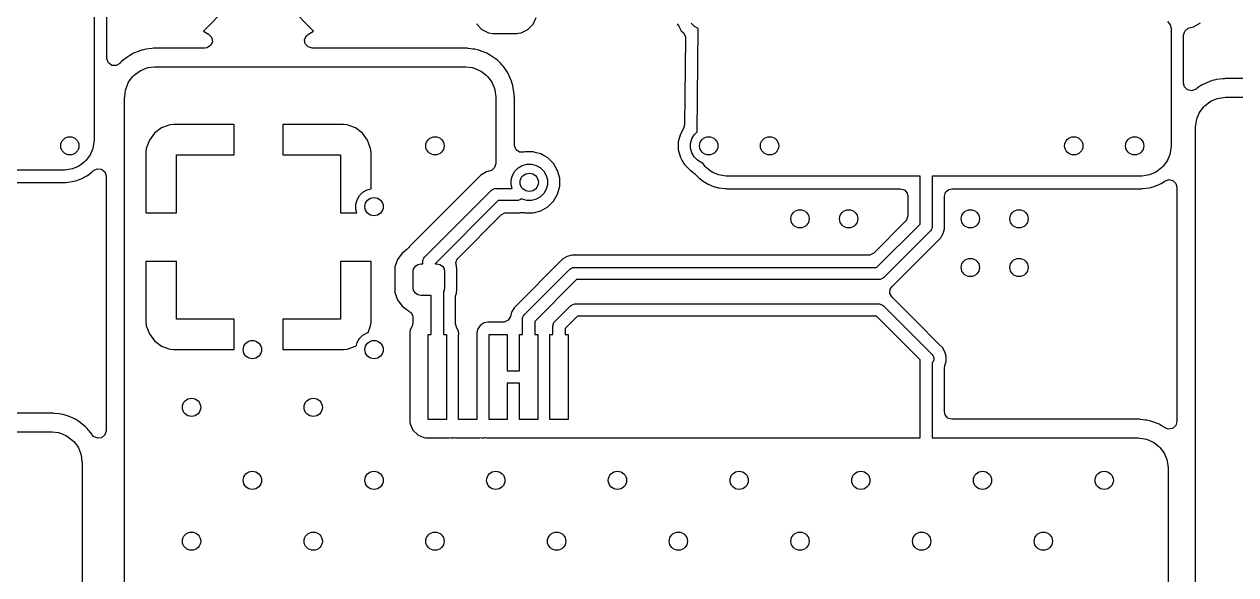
# Model space of a CAD drawing. Extents: x 2.65 to 6.49, y -4.64 to -1.62.
# Drawn here: x 4.242 to 5.026, y -3.388 to -3.032 of the extents above; entities that cross this region are included whole.
import ezdxf

# ---------------------------------------------------------------- set-up
doc = ezdxf.new("R2010")
doc.units = 0
doc.header["$MEASUREMENT"] = 0
doc.layers.add('BLACK', color=7, linetype='CONTINUOUS')

msp = doc.modelspace()

# ---------------------------------------------------------------- linework, layer by layer
at = {"layer": 'BLACK', "linetype": 'CONTINUOUS'}
for p, q in [((4.2874, -2.90583), (4.2874, -3.10598)), ((4.29549, -3.05351), (4.29549, -2.90583)), ((4.37275, -3.02123), (4.35803, -3.03595)), ((4.42937, -3.03595), (4.41465, -3.02123)), ((4.53473, -3.03107), (4.53496, -3.03155)), ((4.53496, -3.03155), (4.53833, -3.03492)), ((4.56797, -3.03492), (4.57134, -3.03155)), ((4.57134, -3.03155), (4.57343, -3.02726)), ((4.66471, -3.03123), (4.6656, -3.03277)), ((4.6656, -3.03277), (4.6673, -3.03572)), ((4.67588, -3.03299), (4.6737, -3.03081)), ((4.6782, -3.03433), (4.67588, -3.03299)), ((4.98181, -3.02986), (4.98371, -3.03185)), ((4.98371, -3.03185), (4.98425, -3.03408)), ((4.9952, -3.03415), (4.99596, -3.03387)), ((4.99596, -3.03387), (4.99875, -3.03313)), ((4.99875, -3.03313), (5.00324, -3.03053)), ((4.35803, -3.03595), (4.36144, -3.03792)), ((4.36144, -3.03792), (4.36334, -3.03991)), ((4.36334, -3.03991), (4.36386, -3.04261)), ((4.42357, -3.04145), (4.42471, -3.03895)), ((4.42396, -3.04417), (4.42357, -3.04145)), ((4.42471, -3.03895), (4.42596, -3.03792)), ((4.42596, -3.03792), (4.42937, -3.03595)), ((4.53833, -3.03492), (4.54262, -3.03702)), ((4.54262, -3.03702), (4.54262, -3.03702)), ((4.54262, -3.03702), (4.54262, -3.03702)), ((4.54262, -3.03702), (4.5454, -3.03742)), ((4.5454, -3.03742), (4.5609, -3.03742)), ((4.5609, -3.03742), (4.56201, -3.03726)), ((4.5609, -3.03742), (4.5609, -3.03742)), ((4.56201, -3.03726), (4.56368, -3.03702)), ((4.56368, -3.03702), (4.56797, -3.03492)), ((4.6673, -3.03572), (4.6673, -3.03572)), ((4.6673, -3.03572), (4.66862, -3.03703)), ((4.66862, -3.03703), (4.66993, -3.03945)), ((4.67005, -3.04054), (4.66944, -3.0966)), ((4.66993, -3.03945), (4.67005, -3.04054)), ((4.67748, -3.10124), (4.6782, -3.03433)), ((4.98425, -3.03408), (4.98425, -3.10992)), ((4.99234, -3.03859), (4.99312, -3.03595)), ((4.99234, -3.06975), (4.99234, -3.03859)), ((4.99312, -3.03595), (4.9952, -3.03415)), ((4.31648, -3.04886), (4.31292, -3.05033)), ((4.31797, -3.04835), (4.31648, -3.04886)), ((4.31648, -3.04886), (4.31648, -3.04886)), ((4.3192, -3.04802), (4.31797, -3.04835)), ((4.31797, -3.04835), (4.31797, -3.04835)), ((4.32074, -3.04772), (4.3192, -3.04802)), ((4.3192, -3.04802), (4.3192, -3.04802)), ((4.32488, -3.04717), (4.32074, -3.04772)), ((4.32567, -3.0471), (4.32488, -3.04717)), ((4.3263, -3.04705), (4.32567, -3.0471)), ((4.32641, -3.04705), (4.3263, -3.04705)), ((4.32709, -3.04703), (4.32641, -3.04705)), ((4.359, -3.04703), (4.32709, -3.04703)), ((4.3606, -3.04676), (4.359, -3.04703)), ((4.36284, -3.04516), (4.3606, -3.04676)), ((4.36386, -3.04261), (4.36284, -3.04516)), ((4.42576, -3.04625), (4.42396, -3.04417)), ((4.4284, -3.04703), (4.42576, -3.04625)), ((4.52724, -3.04703), (4.4284, -3.04703)), ((4.52788, -3.04705), (4.52724, -3.04703)), ((4.52803, -3.04705), (4.52788, -3.04705)), ((4.52866, -3.0471), (4.52803, -3.04705)), ((4.52945, -3.04717), (4.52866, -3.0471)), ((4.53236, -3.04756), (4.52945, -3.04717)), ((4.53359, -3.04772), (4.53236, -3.04756)), ((4.53513, -3.04802), (4.53359, -3.04772)), ((4.53359, -3.04772), (4.53359, -3.04772)), ((4.53636, -3.04835), (4.53513, -3.04802)), ((4.53513, -3.04802), (4.53513, -3.04802)), ((4.53513, -3.04802), (4.53513, -3.04802)), ((4.53785, -3.04886), (4.53636, -3.04835)), ((4.53636, -3.04835), (4.53636, -3.04835)), ((4.54141, -3.05033), (4.53785, -3.04886)), ((4.53785, -3.04886), (4.53785, -3.04886)), ((4.29552, -3.05402), (4.29549, -3.05351)), ((4.29656, -3.05656), (4.29552, -3.05402)), ((4.29882, -3.05814), (4.29656, -3.05656)), ((4.30389, -3.05687), (4.30157, -3.05824)), ((4.3039, -3.05688), (4.30389, -3.05687)), ((4.30393, -3.05685), (4.3039, -3.05688)), ((4.30394, -3.05685), (4.30393, -3.05685)), ((4.30396, -3.05683), (4.30394, -3.05685)), ((4.30486, -3.05593), (4.30396, -3.05683)), ((4.30604, -3.05489), (4.30486, -3.05593)), ((4.3091, -3.05254), (4.30604, -3.05489)), ((4.31041, -3.05167), (4.3091, -3.05254)), ((4.31151, -3.05103), (4.31041, -3.05167)), ((4.31292, -3.05033), (4.31151, -3.05103)), ((4.31151, -3.05103), (4.31151, -3.05103)), ((4.54282, -3.05103), (4.54141, -3.05033)), ((4.54141, -3.05033), (4.54141, -3.05033)), ((4.54392, -3.05167), (4.54282, -3.05103)), ((4.54393, -3.05167), (4.54392, -3.05167)), ((4.54523, -3.05254), (4.54393, -3.05167)), ((4.54393, -3.05167), (4.54393, -3.05167)), ((4.54393, -3.05167), (4.54393, -3.05167)), ((4.54829, -3.05489), (4.54523, -3.05254)), ((4.54523, -3.05254), (4.54523, -3.05254)), ((4.54947, -3.05592), (4.54829, -3.05489)), ((4.54829, -3.05489), (4.54829, -3.05489)), ((4.55037, -3.05683), (4.54947, -3.05592)), ((4.54947, -3.05592), (4.54947, -3.05592)), ((4.54947, -3.05592), (4.54947, -3.05592)), ((4.55141, -3.05801), (4.55037, -3.05683)), ((4.30157, -3.05824), (4.29882, -3.05814)), ((4.31246, -3.06533), (4.31336, -3.06443)), ((4.31336, -3.06443), (4.31642, -3.06208)), ((4.31642, -3.06208), (4.31752, -3.06145)), ((4.31752, -3.06145), (4.32108, -3.05997)), ((4.32108, -3.05997), (4.32231, -3.05964)), ((4.32231, -3.05964), (4.32645, -3.0591)), ((4.32645, -3.0591), (4.32709, -3.05906)), ((4.32709, -3.05906), (4.52724, -3.05906)), ((4.52724, -3.05906), (4.52788, -3.0591)), ((4.52788, -3.0591), (4.53202, -3.05964)), ((4.53202, -3.05964), (4.53325, -3.05997)), ((4.53325, -3.05997), (4.53681, -3.06145)), ((4.53681, -3.06145), (4.53791, -3.06208)), ((4.53791, -3.06208), (4.54097, -3.06443)), ((4.54097, -3.06443), (4.54187, -3.06533)), ((4.55216, -3.05898), (4.55141, -3.05801)), ((4.55376, -3.06107), (4.55216, -3.05898)), ((4.55463, -3.06237), (4.55376, -3.06107)), ((4.55376, -3.06107), (4.55376, -3.06107)), ((4.55527, -3.06348), (4.55463, -3.06237)), ((4.55589, -3.06475), (4.55527, -3.06348)), ((4.55527, -3.06348), (4.55527, -3.06348)), ((4.55527, -3.06348), (4.55527, -3.06348)), ((4.55596, -3.06489), (4.55589, -3.06475)), ((4.55744, -3.06845), (4.55596, -3.06489)), ((4.30767, -3.07428), (4.308, -3.07305)), ((4.308, -3.07305), (4.30948, -3.06949)), ((4.30948, -3.06949), (4.31012, -3.06839)), ((4.31012, -3.06839), (4.31246, -3.06533)), ((4.54187, -3.06533), (4.54422, -3.06839)), ((4.54422, -3.06839), (4.54485, -3.06949)), ((4.54485, -3.06949), (4.54633, -3.07305)), ((4.54633, -3.07305), (4.54666, -3.07428)), ((4.55795, -3.06994), (4.55744, -3.06845)), ((4.55827, -3.07117), (4.55795, -3.06994)), ((4.55858, -3.07271), (4.55827, -3.07117)), ((4.55913, -3.07685), (4.55858, -3.07271)), ((4.99297, -3.07214), (4.99234, -3.06975)), ((4.99494, -3.07406), (4.99297, -3.07214)), ((5.00101, -3.07299), (5.00037, -3.07349)), ((5.00201, -3.07223), (5.00101, -3.07299)), ((5.00332, -3.07135), (5.00201, -3.07223)), ((5.00442, -3.07072), (5.00332, -3.07135)), ((5.00583, -3.07002), (5.00442, -3.07072)), ((5.00442, -3.07072), (5.00442, -3.07072)), ((5.00939, -3.06854), (5.00583, -3.07002)), ((5.01088, -3.06804), (5.00939, -3.06854)), ((5.00939, -3.06854), (5.00939, -3.06854)), ((5.01211, -3.06771), (5.01088, -3.06804)), ((5.01088, -3.06804), (5.01088, -3.06804)), ((5.01212, -3.06771), (5.01211, -3.06771)), ((5.01366, -3.0674), (5.01212, -3.06771)), ((5.0178, -3.06686), (5.01366, -3.0674)), ((5.01858, -3.06678), (5.0178, -3.06686)), ((5.01922, -3.06674), (5.01858, -3.06678)), ((5.01932, -3.06673), (5.01922, -3.06674)), ((5.02, -3.06671), (5.01932, -3.06673)), ((5.22015, -3.06671), (5.02, -3.06671)), ((4.30709, -3.07906), (4.30713, -3.07842)), ((4.30709, -3.11426), (4.30709, -3.07906)), ((4.30713, -3.07842), (4.30767, -3.07428)), ((4.54666, -3.07428), (4.5472, -3.07842)), ((4.5472, -3.07842), (4.54724, -3.07906)), ((4.54724, -3.07906), (4.54724, -3.12166)), ((4.5592, -3.07764), (4.55913, -3.07685)), ((4.55925, -3.07827), (4.5592, -3.07764)), ((4.55927, -3.079), (4.55925, -3.07827)), ((4.55927, -3.07906), (4.55927, -3.079)), ((4.55927, -3.10968), (4.55927, -3.07906)), ((4.99763, -3.07461), (4.99494, -3.07406)), ((5.0002, -3.07362), (4.99763, -3.07461)), ((5.00037, -3.07349), (5.0002, -3.07362)), ((5.01044, -3.08113), (5.014, -3.07966)), ((5.014, -3.07966), (5.01523, -3.07933)), ((5.01523, -3.07933), (5.01937, -3.07878)), ((5.01937, -3.07878), (5.02, -3.07874)), ((5.02, -3.07874), (5.22015, -3.07874)), ((5.00239, -3.08918), (5.00303, -3.08807)), ((5.00303, -3.08807), (5.00537, -3.08502)), ((5.00537, -3.08502), (5.00628, -3.08411)), ((5.00628, -3.08411), (5.00933, -3.08177)), ((5.00933, -3.08177), (5.01044, -3.08113)), ((4.33867, -3.09646), (4.33632, -3.09671)), ((4.37795, -3.09646), (4.33867, -3.09646)), ((4.37795, -3.11614), (4.37795, -3.09646)), ((4.44873, -3.09646), (4.40945, -3.09646)), ((4.40945, -3.09646), (4.40945, -3.11614)), ((4.45108, -3.09671), (4.44873, -3.09646)), ((5.00023, -3.09671), (5.00059, -3.09397)), ((5.00059, -3.09397), (5.00092, -3.09274)), ((5.00092, -3.09274), (5.00239, -3.08918)), ((4.32649, -3.10208), (4.3231, -3.10661)), ((4.33102, -3.09869), (4.32649, -3.10208)), ((4.32649, -3.10208), (4.32649, -3.10208)), ((4.33632, -3.09671), (4.33102, -3.09869)), ((4.33102, -3.09869), (4.33102, -3.09869)), ((4.33632, -3.09671), (4.33632, -3.09671)), ((4.45638, -3.09869), (4.45108, -3.09671)), ((4.45108, -3.09671), (4.45108, -3.09671)), ((4.46091, -3.10208), (4.45638, -3.09869)), ((4.45638, -3.09869), (4.45638, -3.09869)), ((4.46431, -3.10661), (4.46091, -3.10208)), ((4.46091, -3.10208), (4.46091, -3.10208)), ((4.66668, -3.10263), (4.66533, -3.10764)), ((4.66878, -3.09898), (4.66668, -3.10263)), ((4.66668, -3.10263), (4.66668, -3.10263)), ((4.66668, -3.10263), (4.66668, -3.10263)), ((4.66668, -3.10263), (4.66668, -3.10263)), ((4.66944, -3.0966), (4.66878, -3.09898)), ((4.67413, -3.10572), (4.67567, -3.10305)), ((4.67567, -3.10305), (4.67748, -3.10124)), ((5, -3.09875), (5.00004, -3.09811)), ((5, -3.11426), (5, -3.09875)), ((5.00004, -3.09811), (5.00023, -3.09671)), ((4.28648, -3.11199), (4.28501, -3.11555)), ((4.28681, -3.11076), (4.28648, -3.11199)), ((4.28736, -3.10662), (4.28681, -3.11076)), ((4.2874, -3.10598), (4.28736, -3.10662)), ((4.28736, -3.10662), (4.28736, -3.10662)), ((4.32112, -3.11191), (4.32087, -3.11426)), ((4.3231, -3.10661), (4.32112, -3.11191)), ((4.32112, -3.11191), (4.32112, -3.11191)), ((4.3231, -3.10661), (4.3231, -3.10661)), ((4.46628, -3.11191), (4.46431, -3.10661)), ((4.46431, -3.10661), (4.46431, -3.10661)), ((4.46654, -3.11426), (4.46628, -3.11191)), ((4.46628, -3.11191), (4.46628, -3.11191)), ((4.55931, -3.11026), (4.55927, -3.10968)), ((4.56039, -3.11278), (4.55931, -3.11026)), ((4.66533, -3.10764), (4.66533, -3.11283)), ((4.67333, -3.10869), (4.67413, -3.10572)), ((4.67333, -3.11178), (4.67333, -3.10869)), ((4.67413, -3.11476), (4.67333, -3.11178)), ((4.98421, -3.11055), (4.98367, -3.11469)), ((4.98425, -3.10992), (4.98421, -3.11055)), ((4.28203, -3.11971), (4.28113, -3.12061)), ((4.28437, -3.11665), (4.28203, -3.11971)), ((4.28501, -3.11555), (4.28437, -3.11665)), ((4.30709, -3.44961), (4.30709, -3.11426)), ((4.32087, -3.11426), (4.32087, -3.15354)), ((4.34055, -3.15354), (4.34055, -3.11614)), ((4.34055, -3.11614), (4.37795, -3.11614)), ((4.40945, -3.11614), (4.44685, -3.11614)), ((4.44685, -3.11614), (4.44685, -3.15354)), ((4.46654, -3.13801), (4.46654, -3.11426)), ((4.46654, -3.11426), (4.46654, -3.11426)), ((4.56267, -3.11433), (4.56039, -3.11278)), ((4.56542, -3.11439), (4.56267, -3.11433)), ((4.5663, -3.11415), (4.56542, -3.11439)), ((4.57149, -3.11415), (4.5663, -3.11415)), ((4.5728, -3.1145), (4.57149, -3.11415)), ((4.5765, -3.1155), (4.5728, -3.1145)), ((4.57852, -3.11666), (4.5765, -3.1155)), ((4.581, -3.11809), (4.57852, -3.11666)), ((4.58467, -3.12176), (4.581, -3.11809)), ((4.66533, -3.11283), (4.66569, -3.11415)), ((4.66569, -3.11415), (4.66668, -3.11784)), ((4.66668, -3.11784), (4.66783, -3.11984)), ((4.66783, -3.11984), (4.66927, -3.12234)), ((4.67567, -3.11743), (4.67413, -3.11476)), ((4.67785, -3.11961), (4.67567, -3.11743)), ((4.68052, -3.12115), (4.67785, -3.11961)), ((4.98186, -3.11948), (4.98122, -3.12059)), ((4.98334, -3.11592), (4.98186, -3.11948)), ((4.98367, -3.11469), (4.98334, -3.11592)), ((5, -3.44859), (5, -3.11426)), ((4.2674, -3.12598), (4.11365, -3.12598)), ((4.26803, -3.12594), (4.2674, -3.12598)), ((4.26848, -3.12588), (4.26803, -3.12594)), ((4.27217, -3.1254), (4.26848, -3.12588)), ((4.27341, -3.12507), (4.27217, -3.1254)), ((4.27697, -3.12359), (4.27341, -3.12507)), ((4.27807, -3.12296), (4.27697, -3.12359)), ((4.28113, -3.12061), (4.27807, -3.12296)), ((4.28299, -3.12937), (4.28605, -3.12703)), ((4.28605, -3.12703), (4.28666, -3.12649)), ((4.28666, -3.12649), (4.28691, -3.12628)), ((4.28691, -3.12628), (4.28692, -3.1263)), ((4.28692, -3.1263), (4.2893, -3.1251)), ((4.2893, -3.1251), (4.29203, -3.12538)), ((4.29203, -3.12538), (4.29418, -3.1271)), ((4.29418, -3.1271), (4.29506, -3.12971)), ((4.54116, -3.12704), (4.53756, -3.12912)), ((4.54363, -3.12638), (4.54116, -3.12704)), ((4.54116, -3.12704), (4.54116, -3.12704)), ((4.54116, -3.12704), (4.54116, -3.12704)), ((4.54439, -3.1261), (4.54363, -3.12638)), ((4.54647, -3.1243), (4.54439, -3.1261)), ((4.54724, -3.12166), (4.54647, -3.1243)), ((4.55799, -3.12934), (4.55953, -3.12667)), ((4.55953, -3.12667), (4.56171, -3.12449)), ((4.56171, -3.12449), (4.56438, -3.12295)), ((4.56438, -3.12295), (4.56736, -3.12215)), ((4.56736, -3.12215), (4.57044, -3.12215)), ((4.57044, -3.12215), (4.57342, -3.12295)), ((4.57342, -3.12295), (4.57609, -3.12449)), ((4.57609, -3.12449), (4.57827, -3.12667)), ((4.57827, -3.12667), (4.57981, -3.12934)), ((4.58683, -3.1255), (4.58467, -3.12176)), ((4.5872, -3.12615), (4.58683, -3.1255)), ((4.58726, -3.12625), (4.5872, -3.12615)), ((4.5886, -3.13126), (4.58726, -3.12625)), ((4.66927, -3.12234), (4.67294, -3.126)), ((4.67294, -3.126), (4.67464, -3.12699)), ((4.67464, -3.12699), (4.67609, -3.12827)), ((4.68093, -3.12126), (4.68052, -3.12115)), ((4.68268, -3.12356), (4.68093, -3.12126)), ((4.68358, -3.12448), (4.68268, -3.12356)), ((4.68665, -3.12685), (4.68358, -3.12448)), ((4.68776, -3.1275), (4.68665, -3.12685)), ((4.69134, -3.12899), (4.68776, -3.1275)), ((4.97382, -3.12753), (4.97026, -3.129)), ((4.97492, -3.12689), (4.97382, -3.12753)), ((4.97798, -3.12455), (4.97492, -3.12689)), ((4.97888, -3.12365), (4.97798, -3.12455)), ((4.98122, -3.12059), (4.97888, -3.12365)), ((4.12642, -3.13407), (4.2674, -3.13407)), ((4.2674, -3.13407), (4.26793, -3.13406)), ((4.2674, -3.13407), (4.2674, -3.13407)), ((4.26793, -3.13406), (4.26856, -3.13402)), ((4.26856, -3.13402), (4.26909, -3.13396)), ((4.26909, -3.13396), (4.27323, -3.13342)), ((4.27323, -3.13342), (4.27427, -3.13321)), ((4.27427, -3.13321), (4.2755, -3.13288)), ((4.2755, -3.13288), (4.2765, -3.13254)), ((4.2765, -3.13254), (4.27887, -3.13156)), ((4.27887, -3.13156), (4.28006, -3.13107)), ((4.28006, -3.13107), (4.28023, -3.13098)), ((4.28006, -3.13107), (4.28006, -3.13107)), ((4.28023, -3.13098), (4.28028, -3.13096)), ((4.28028, -3.13096), (4.28101, -3.1306)), ((4.28101, -3.1306), (4.28211, -3.12996)), ((4.28101, -3.1306), (4.28101, -3.1306)), ((4.28101, -3.1306), (4.28101, -3.1306)), ((4.28211, -3.12996), (4.28299, -3.12937)), ((4.29506, -3.12971), (4.29506, -3.1299)), ((4.29506, -3.1299), (4.29506, -3.29469)), ((4.53756, -3.12912), (4.49132, -3.17536)), ((4.53756, -3.12912), (4.53756, -3.12912)), ((4.55719, -3.13232), (4.55799, -3.12934)), ((4.55719, -3.1354), (4.55719, -3.13232)), ((4.55783, -3.1378), (4.55719, -3.1354)), ((4.57981, -3.12934), (4.58061, -3.13232)), ((4.58061, -3.1354), (4.57981, -3.13838)), ((4.58061, -3.13232), (4.58061, -3.1354)), ((4.5886, -3.13645), (4.5886, -3.13126)), ((4.67609, -3.12827), (4.67623, -3.12845)), ((4.67623, -3.12845), (4.67634, -3.12857)), ((4.67634, -3.12857), (4.67693, -3.12925)), ((4.67693, -3.12925), (4.67693, -3.12925)), ((4.67693, -3.12925), (4.67783, -3.13017)), ((4.67783, -3.13017), (4.67863, -3.13087)), ((4.67863, -3.13087), (4.67919, -3.13131)), ((4.67919, -3.13131), (4.6817, -3.13325)), ((4.6817, -3.13325), (4.6817, -3.13325)), ((4.6817, -3.13325), (4.68258, -3.13384)), ((4.68258, -3.13384), (4.68258, -3.13384)), ((4.68258, -3.13384), (4.68369, -3.13449)), ((4.68369, -3.13449), (4.68464, -3.13496)), ((4.68464, -3.13496), (4.68822, -3.13646)), ((4.69258, -3.12933), (4.69134, -3.12899)), ((4.69634, -3.12982), (4.69258, -3.12933)), ((4.69675, -3.12988), (4.69634, -3.12982)), ((4.69739, -3.12992), (4.69675, -3.12988)), ((4.82178, -3.12992), (4.69739, -3.12992)), ((4.82178, -3.16084), (4.82178, -3.12992)), ((4.96425, -3.12992), (4.82966, -3.12992)), ((4.82966, -3.12992), (4.82966, -3.16247)), ((4.96488, -3.12988), (4.96425, -3.12992)), ((4.96533, -3.12982), (4.96488, -3.12988)), ((4.96902, -3.12933), (4.96533, -3.12982)), ((4.97026, -3.129), (4.96902, -3.12933)), ((4.97335, -3.13648), (4.97691, -3.135)), ((4.97691, -3.135), (4.97786, -3.13454)), ((4.97786, -3.13454), (4.97896, -3.1339)), ((4.97896, -3.1339), (4.97984, -3.13331)), ((4.97984, -3.13331), (4.97988, -3.13328)), ((4.97988, -3.13328), (4.98012, -3.1331)), ((4.98012, -3.1331), (4.98268, -3.13211)), ((4.98268, -3.13211), (4.98538, -3.13266)), ((4.98538, -3.13266), (4.98735, -3.13458)), ((4.98735, -3.13458), (4.98797, -3.13697)), ((4.45759, -3.14509), (4.45913, -3.14242)), ((4.45913, -3.14242), (4.46131, -3.14024)), ((4.46131, -3.14024), (4.46398, -3.13869)), ((4.46398, -3.13869), (4.46654, -3.13801)), ((4.50115, -3.18226), (4.54446, -3.13895)), ((4.54446, -3.13895), (4.54506, -3.13846)), ((4.54506, -3.13846), (4.54648, -3.13787)), ((4.54648, -3.13787), (4.54724, -3.1378)), ((4.54724, -3.1378), (4.55783, -3.1378)), ((4.57609, -3.14323), (4.57342, -3.14477)), ((4.57827, -3.14105), (4.57609, -3.14323)), ((4.57981, -3.13838), (4.57827, -3.14105)), ((4.58467, -3.14596), (4.58726, -3.14146)), ((4.58726, -3.14146), (4.5886, -3.13645)), ((4.68822, -3.13646), (4.68884, -3.13667)), ((4.68884, -3.13667), (4.68923, -3.1368)), ((4.68923, -3.1368), (4.68923, -3.1368)), ((4.68923, -3.1368), (4.68923, -3.1368)), ((4.68923, -3.1368), (4.69047, -3.13714)), ((4.69047, -3.13714), (4.69047, -3.13714)), ((4.69047, -3.13714), (4.69047, -3.13714)), ((4.69047, -3.13714), (4.69098, -3.13724)), ((4.69098, -3.13724), (4.69151, -3.13735)), ((4.69151, -3.13735), (4.69568, -3.1379)), ((4.69568, -3.1379), (4.69621, -3.13795)), ((4.69621, -3.13795), (4.69685, -3.13799)), ((4.69685, -3.13799), (4.69686, -3.13799)), ((4.69686, -3.13799), (4.69686, -3.13799)), ((4.69686, -3.13799), (4.69739, -3.13801)), ((4.69739, -3.13801), (4.69739, -3.13801)), ((4.69739, -3.13801), (4.80901, -3.13801)), ((4.80901, -3.13801), (4.81165, -3.13879)), ((4.81165, -3.13879), (4.81345, -3.14087)), ((4.81345, -3.14087), (4.81389, -3.14289)), ((4.81389, -3.14289), (4.81389, -3.15554)), ((4.83755, -3.14289), (4.83833, -3.14025)), ((4.83755, -3.16402), (4.83755, -3.14289)), ((4.83833, -3.14025), (4.84041, -3.13845)), ((4.84041, -3.13845), (4.84243, -3.13801)), ((4.84243, -3.13801), (4.96425, -3.13801)), ((4.96425, -3.13801), (4.96478, -3.13799)), ((4.96425, -3.13801), (4.96425, -3.13801)), ((4.96478, -3.13799), (4.96541, -3.13795)), ((4.96541, -3.13795), (4.96594, -3.1379)), ((4.96594, -3.1379), (4.97008, -3.13736)), ((4.97008, -3.13736), (4.97112, -3.13715)), ((4.97112, -3.13715), (4.97235, -3.13682)), ((4.97235, -3.13682), (4.97335, -3.13648)), ((4.98797, -3.13697), (4.98797, -3.28871)), ((4.45679, -3.14806), (4.45759, -3.14509)), ((4.45679, -3.15115), (4.45679, -3.14806)), ((4.45744, -3.15354), (4.45679, -3.15115)), ((4.54887, -3.14567), (4.50793, -3.18661)), ((4.56102, -3.14567), (4.54887, -3.14567)), ((4.56179, -3.14559), (4.56102, -3.14567)), ((4.56321, -3.14501), (4.56179, -3.14559)), ((4.56381, -3.14452), (4.56321, -3.14501)), ((4.56386, -3.14447), (4.56381, -3.14452)), ((4.56438, -3.14477), (4.56386, -3.14447)), ((4.56736, -3.14557), (4.56438, -3.14477)), ((4.57044, -3.14557), (4.56736, -3.14557)), ((4.57342, -3.14477), (4.57044, -3.14557)), ((4.5765, -3.15222), (4.581, -3.14963)), ((4.581, -3.14963), (4.58467, -3.14596)), ((4.32087, -3.15354), (4.34055, -3.15354)), ((4.44685, -3.15354), (4.45744, -3.15354)), ((4.52283, -3.18288), (4.55071, -3.15499)), ((4.55071, -3.15499), (4.55313, -3.15367)), ((4.55313, -3.15367), (4.55417, -3.15356)), ((4.55417, -3.15356), (4.56258, -3.15356)), ((4.56258, -3.15356), (4.56318, -3.1534)), ((4.56258, -3.15356), (4.56258, -3.15356)), ((4.56318, -3.1534), (4.56571, -3.1534)), ((4.56571, -3.1534), (4.5663, -3.15356)), ((4.5663, -3.15356), (4.5663, -3.15356)), ((4.5663, -3.15356), (4.57149, -3.15356)), ((4.57149, -3.15356), (4.5765, -3.15222)), ((4.57149, -3.15356), (4.57149, -3.15356)), ((4.81246, -3.159), (4.79181, -3.17965)), ((4.81312, -3.15818), (4.81246, -3.159)), ((4.81389, -3.15554), (4.81312, -3.15818)), ((4.79364, -3.18898), (4.82178, -3.16084)), ((4.82851, -3.16525), (4.79806, -3.1957)), ((4.829, -3.16465), (4.82851, -3.16525)), ((4.82958, -3.16324), (4.829, -3.16465)), ((4.82966, -3.16247), (4.82958, -3.16324)), ((4.83592, -3.16847), (4.83675, -3.16703)), ((4.83675, -3.16703), (4.83755, -3.16402)), ((4.80474, -3.20018), (4.83519, -3.16973)), ((4.83519, -3.16973), (4.83592, -3.16847)), ((4.4867, -3.17961), (4.48366, -3.18372)), ((4.48965, -3.17743), (4.4867, -3.17961)), ((4.4867, -3.17961), (4.4867, -3.17961)), ((4.49098, -3.17595), (4.48965, -3.17743)), ((4.49132, -3.17536), (4.49098, -3.17595)), ((4.50066, -3.18285), (4.50115, -3.18226)), ((4.59339, -3.18189), (4.59069, -3.18345)), ((4.5964, -3.18108), (4.59339, -3.18189)), ((4.78835, -3.18108), (4.5964, -3.18108)), ((4.78939, -3.18097), (4.78835, -3.18108)), ((4.79181, -3.17965), (4.78939, -3.18097)), ((4.32087, -3.18504), (4.32087, -3.22432)), ((4.34055, -3.18504), (4.32087, -3.18504)), ((4.34055, -3.22244), (4.34055, -3.18504)), ((4.46654, -3.18504), (4.44685, -3.18504)), ((4.44685, -3.18504), (4.44685, -3.22244)), ((4.46654, -3.22432), (4.46654, -3.18504)), ((4.48198, -3.18855), (4.48187, -3.18969)), ((4.48187, -3.18969), (4.48187, -3.20401)), ((4.48366, -3.18372), (4.48198, -3.18855)), ((4.48198, -3.18855), (4.48198, -3.18855)), ((4.4937, -3.19173), (4.49409, -3.18977)), ((4.49409, -3.18977), (4.4952, -3.18811)), ((4.4952, -3.18811), (4.49686, -3.187)), ((4.49686, -3.187), (4.49882, -3.18661)), ((4.49882, -3.18661), (4.5, -3.18661)), ((4.5, -3.18504), (4.50008, -3.18427)), ((4.5, -3.18661), (4.5, -3.18504)), ((4.50008, -3.18427), (4.50066, -3.18285)), ((4.50066, -3.18285), (4.50066, -3.18285)), ((4.50793, -3.18661), (4.50906, -3.18661)), ((4.50906, -3.18661), (4.51101, -3.187)), ((4.51101, -3.187), (4.51267, -3.18811)), ((4.51267, -3.18811), (4.51378, -3.18977)), ((4.51378, -3.18977), (4.51417, -3.19173)), ((4.52144, -3.18567), (4.52257, -3.18316)), ((4.52179, -3.18793), (4.52144, -3.18567)), ((4.52171, -3.18795), (4.52179, -3.18793)), ((4.52182, -3.18831), (4.52171, -3.18795)), ((4.52202, -3.18988), (4.52182, -3.18831)), ((4.52207, -3.19021), (4.52202, -3.18988)), ((4.52207, -3.20349), (4.52207, -3.19021)), ((4.52257, -3.18316), (4.52283, -3.18288)), ((4.59069, -3.18345), (4.55904, -3.2151)), ((4.56572, -3.21958), (4.59517, -3.19013)), ((4.59069, -3.18345), (4.59069, -3.18345)), ((4.59517, -3.19013), (4.59577, -3.18964)), ((4.59577, -3.18964), (4.59718, -3.18905)), ((4.59718, -3.18905), (4.59795, -3.18898)), ((4.59795, -3.18898), (4.64567, -3.18898)), ((4.64567, -3.18898), (4.66142, -3.18898)), ((4.66142, -3.18898), (4.79364, -3.18898)), ((4.4937, -3.20197), (4.4937, -3.19173)), ((4.51417, -3.19173), (4.51417, -3.20197)), ((4.59958, -3.19685), (4.57244, -3.22399)), ((4.64567, -3.19685), (4.59958, -3.19685)), ((4.66142, -3.19685), (4.64567, -3.19685)), ((4.79528, -3.19685), (4.66142, -3.19685)), ((4.79604, -3.19677), (4.79528, -3.19685)), ((4.79746, -3.19619), (4.79604, -3.19677)), ((4.79806, -3.1957), (4.79746, -3.19619)), ((4.48187, -3.20401), (4.48187, -3.20401)), ((4.48187, -3.20401), (4.48198, -3.20516)), ((4.48198, -3.20516), (4.48198, -3.20516)), ((4.48198, -3.20516), (4.48198, -3.20516)), ((4.48198, -3.20516), (4.48366, -3.20998)), ((4.49409, -3.20393), (4.4937, -3.20197)), ((4.4952, -3.20559), (4.49409, -3.20393)), ((4.49686, -3.2067), (4.4952, -3.20559)), ((4.51378, -3.20393), (4.51339, -3.20452)), ((4.51339, -3.20452), (4.51339, -3.23228)), ((4.51417, -3.20197), (4.51378, -3.20393)), ((4.52128, -3.20762), (4.52174, -3.20556)), ((4.52174, -3.20556), (4.52182, -3.20539)), ((4.52182, -3.20539), (4.52207, -3.20349)), ((4.80233, -3.20576), (4.80253, -3.20302)), ((4.80365, -3.20818), (4.80233, -3.20576)), ((4.80253, -3.20302), (4.80365, -3.20127)), ((4.80365, -3.20127), (4.80474, -3.20018)), ((4.48366, -3.20998), (4.48366, -3.20998)), ((4.48366, -3.20998), (4.4867, -3.21409)), ((4.4867, -3.21409), (4.49081, -3.21712)), ((4.49882, -3.20709), (4.49686, -3.2067)), ((4.50551, -3.20709), (4.49882, -3.20709)), ((4.50551, -3.23228), (4.50551, -3.20709)), ((4.52128, -3.22546), (4.52128, -3.20762)), ((4.58541, -3.22399), (4.59564, -3.21375)), ((4.59564, -3.21375), (4.59624, -3.21326)), ((4.59624, -3.21326), (4.59766, -3.21267)), ((4.59766, -3.21267), (4.59843, -3.2126)), ((4.59843, -3.2126), (4.64567, -3.2126)), ((4.64567, -3.2126), (4.66142, -3.2126)), ((4.66142, -3.2126), (4.79528, -3.2126)), ((4.79528, -3.2126), (4.79604, -3.21267)), ((4.79604, -3.21267), (4.79746, -3.21326)), ((4.79746, -3.21326), (4.79806, -3.21375)), ((4.79806, -3.21375), (4.82956, -3.24525)), ((4.81896, -3.22349), (4.80365, -3.20818)), ((4.49081, -3.21712), (4.49081, -3.21712)), ((4.49081, -3.21712), (4.49108, -3.21727)), ((4.49108, -3.21727), (4.49148, -3.21766)), ((4.49148, -3.21766), (4.492, -3.21789)), ((4.492, -3.21789), (4.49245, -3.2186)), ((4.49245, -3.2186), (4.49305, -3.21918)), ((4.49305, -3.21918), (4.49321, -3.21978)), ((4.49321, -3.21978), (4.49348, -3.22021)), ((4.49348, -3.22021), (4.49368, -3.22158)), ((4.49368, -3.22158), (4.49368, -3.2243)), ((4.55668, -3.22077), (4.55525, -3.22312)), ((4.5572, -3.21886), (4.55668, -3.22077)), ((4.55748, -3.2178), (4.5572, -3.21886)), ((4.55904, -3.2151), (4.55748, -3.2178)), ((4.55748, -3.2178), (4.55748, -3.2178)), ((4.55904, -3.2151), (4.55904, -3.2151)), ((4.56457, -3.22236), (4.56464, -3.22159)), ((4.56464, -3.22159), (4.56523, -3.22017)), ((4.56523, -3.22017), (4.56572, -3.21958)), ((4.60006, -3.22047), (4.59213, -3.2284)), ((4.64567, -3.22047), (4.60006, -3.22047)), ((4.66142, -3.22047), (4.64567, -3.22047)), ((4.79364, -3.22047), (4.66142, -3.22047)), ((4.82183, -3.24865), (4.79364, -3.22047)), ((4.32087, -3.22432), (4.32112, -3.22667)), ((4.32112, -3.22667), (4.32112, -3.22667)), ((4.32112, -3.22667), (4.3231, -3.23197)), ((4.37795, -3.22244), (4.34055, -3.22244)), ((4.37795, -3.24213), (4.37795, -3.22244)), ((4.44685, -3.22244), (4.40945, -3.22244)), ((4.40945, -3.22244), (4.40945, -3.24213)), ((4.46465, -3.23103), (4.46628, -3.22667)), ((4.46628, -3.22667), (4.46654, -3.22432)), ((4.46628, -3.22667), (4.46628, -3.22667)), ((4.46654, -3.22432), (4.46654, -3.22432)), ((4.49183, -3.22953), (4.49171, -3.23052)), ((4.49327, -3.22627), (4.49183, -3.22953)), ((4.49183, -3.22953), (4.49183, -3.22953)), ((4.49368, -3.2243), (4.49327, -3.22627)), ((4.52128, -3.22555), (4.52128, -3.22546)), ((4.5221, -3.22817), (4.52128, -3.22555)), ((4.52279, -3.2292), (4.5221, -3.22817)), ((4.52325, -3.23151), (4.52279, -3.2292)), ((4.52279, -3.2292), (4.52279, -3.2292)), ((4.52279, -3.2292), (4.52279, -3.2292)), ((4.53548, -3.2292), (4.53502, -3.23151)), ((4.53722, -3.22659), (4.53548, -3.2292)), ((4.53548, -3.2292), (4.53548, -3.2292)), ((4.53983, -3.22485), (4.53722, -3.22659)), ((4.54214, -3.22439), (4.53983, -3.22485)), ((4.53983, -3.22485), (4.53983, -3.22485)), ((4.55197, -3.22439), (4.54214, -3.22439)), ((4.55278, -3.22432), (4.55197, -3.22439)), ((4.55525, -3.22312), (4.55278, -3.22432)), ((4.56457, -3.23228), (4.56457, -3.22236)), ((4.57244, -3.22399), (4.57244, -3.23228)), ((4.58425, -3.22677), (4.58433, -3.226)), ((4.58425, -3.23228), (4.58425, -3.22677)), ((4.58433, -3.226), (4.58492, -3.22458)), ((4.58492, -3.22458), (4.58541, -3.22399)), ((4.59213, -3.2284), (4.59213, -3.23228)), ((4.83404, -3.23856), (4.81896, -3.22349)), ((4.3231, -3.23197), (4.3231, -3.23197)), ((4.3231, -3.23197), (4.32649, -3.2365)), ((4.32649, -3.2365), (4.32649, -3.2365)), ((4.32649, -3.2365), (4.33102, -3.2399)), ((4.45713, -3.23934), (4.45759, -3.23761)), ((4.45759, -3.23761), (4.45913, -3.23494)), ((4.45913, -3.23494), (4.46131, -3.23276)), ((4.46131, -3.23276), (4.46398, -3.23121)), ((4.46398, -3.23121), (4.46465, -3.23103)), ((4.49171, -3.23052), (4.49171, -3.28917)), ((4.50354, -3.2874), (4.50354, -3.23228)), ((4.50354, -3.23228), (4.50551, -3.23228)), ((4.51339, -3.23228), (4.51535, -3.23228)), ((4.51535, -3.23228), (4.51535, -3.2874)), ((4.52323, -3.2874), (4.52323, -3.23228)), ((4.52323, -3.23228), (4.52325, -3.23228)), ((4.52325, -3.23228), (4.52325, -3.23151)), ((4.52325, -3.23151), (4.52325, -3.23151)), ((4.53502, -3.23151), (4.53502, -3.23228)), ((4.53502, -3.23228), (4.53504, -3.23228)), ((4.53504, -3.23228), (4.53504, -3.2874)), ((4.54291, -3.2874), (4.54291, -3.23228)), ((4.54291, -3.23228), (4.55472, -3.23228)), ((4.55472, -3.23228), (4.55472, -3.25591)), ((4.5626, -3.25591), (4.5626, -3.23228)), ((4.5626, -3.23228), (4.56457, -3.23228)), ((4.57244, -3.23228), (4.57441, -3.23228)), ((4.57441, -3.23228), (4.57441, -3.2874)), ((4.58228, -3.2874), (4.58228, -3.23228)), ((4.58228, -3.23228), (4.58425, -3.23228)), ((4.59213, -3.23228), (4.59409, -3.23228)), ((4.59409, -3.23228), (4.59409, -3.2874)), ((4.33102, -3.2399), (4.33102, -3.2399)), ((4.33102, -3.2399), (4.33632, -3.24187)), ((4.33632, -3.24187), (4.33632, -3.24187)), ((4.33632, -3.24187), (4.33867, -3.24213)), ((4.33867, -3.24213), (4.33867, -3.24213)), ((4.33867, -3.24213), (4.37795, -3.24213)), ((4.40945, -3.24213), (4.44873, -3.24213)), ((4.44873, -3.24213), (4.45108, -3.24187)), ((4.44873, -3.24213), (4.44873, -3.24213)), ((4.45108, -3.24187), (4.45638, -3.2399)), ((4.45108, -3.24187), (4.45108, -3.24187)), ((4.45638, -3.2399), (4.45713, -3.23934)), ((4.45638, -3.2399), (4.45638, -3.2399)), ((4.82956, -3.24525), (4.83005, -3.24584)), ((4.83624, -3.24077), (4.83404, -3.23856)), ((4.8378, -3.24347), (4.83624, -3.24077)), ((4.8386, -3.24647), (4.8378, -3.24347)), ((4.82178, -3.24908), (4.82183, -3.24865)), ((4.82178, -3.29921), (4.82178, -3.24908)), ((4.83005, -3.25022), (4.82966, -3.25069)), ((4.82966, -3.25069), (4.82966, -3.29921)), ((4.83005, -3.24584), (4.83063, -3.24726)), ((4.83063, -3.2488), (4.83005, -3.25022)), ((4.83063, -3.24726), (4.83063, -3.2488)), ((4.83755, -3.25415), (4.83772, -3.25289)), ((4.83772, -3.25289), (4.8378, -3.2526)), ((4.8378, -3.2526), (4.8386, -3.24959)), ((4.8378, -3.2526), (4.8378, -3.2526)), ((4.8386, -3.24959), (4.8386, -3.24647)), ((4.55472, -3.25591), (4.5626, -3.25591)), ((4.83755, -3.2823), (4.83755, -3.25415)), ((4.5626, -3.26378), (4.55472, -3.26378)), ((4.55472, -3.26378), (4.55472, -3.2874)), ((4.5626, -3.2874), (4.5626, -3.26378)), ((4.25952, -3.28325), (4.12642, -3.28325)), ((4.26016, -3.28327), (4.25952, -3.28325)), ((4.25952, -3.28325), (4.25952, -3.28325)), ((4.26031, -3.28327), (4.26016, -3.28327)), ((4.26095, -3.28332), (4.26031, -3.28327)), ((4.26173, -3.28339), (4.26095, -3.28332)), ((4.26465, -3.28378), (4.26173, -3.28339)), ((4.26587, -3.28394), (4.26465, -3.28378)), ((4.26741, -3.28424), (4.26587, -3.28394)), ((4.26587, -3.28394), (4.26587, -3.28394)), ((4.26864, -3.28457), (4.26741, -3.28424)), ((4.27013, -3.28508), (4.26864, -3.28457)), ((4.83799, -3.28433), (4.83755, -3.2823)), ((4.8398, -3.28641), (4.83799, -3.28433)), ((4.27369, -3.28655), (4.27013, -3.28508)), ((4.27013, -3.28508), (4.27013, -3.28508)), ((4.27369, -3.28656), (4.27369, -3.28655)), ((4.2751, -3.28725), (4.27369, -3.28656)), ((4.27619, -3.28787), (4.2751, -3.28725)), ((4.27621, -3.28789), (4.27619, -3.28787)), ((4.27752, -3.28876), (4.27621, -3.28789)), ((4.27621, -3.28789), (4.27621, -3.28789)), ((4.27621, -3.28789), (4.27621, -3.28789)), ((4.28057, -3.29111), (4.27752, -3.28876)), ((4.27752, -3.28876), (4.27752, -3.28876)), ((4.28176, -3.29215), (4.28057, -3.29111)), ((4.28057, -3.29111), (4.28057, -3.29111)), ((4.28266, -3.29305), (4.28176, -3.29215)), ((4.28176, -3.29215), (4.28176, -3.29215)), ((4.28176, -3.29215), (4.28176, -3.29215)), ((4.49171, -3.28917), (4.49171, -3.28917)), ((4.49171, -3.28917), (4.49183, -3.29016)), ((4.49183, -3.29016), (4.49183, -3.29016)), ((4.49183, -3.29016), (4.49361, -3.2942)), ((4.51535, -3.2874), (4.50354, -3.2874)), ((4.53504, -3.2874), (4.52323, -3.2874)), ((4.55472, -3.2874), (4.54291, -3.2874)), ((4.57441, -3.2874), (4.5626, -3.2874)), ((4.59409, -3.2874), (4.58228, -3.2874)), ((4.84243, -3.28719), (4.8398, -3.28641)), ((4.96228, -3.28719), (4.84243, -3.28719)), ((4.96292, -3.28721), (4.96228, -3.28719)), ((4.96228, -3.28719), (4.96228, -3.28719)), ((4.96307, -3.28721), (4.96292, -3.28721)), ((4.9637, -3.28725), (4.96307, -3.28721)), ((4.96449, -3.28733), (4.9637, -3.28725)), ((4.9674, -3.28771), (4.96449, -3.28733)), ((4.96863, -3.28787), (4.9674, -3.28771)), ((4.97017, -3.28818), (4.96863, -3.28787)), ((4.96863, -3.28787), (4.96863, -3.28787)), ((4.9714, -3.28851), (4.97017, -3.28818)), ((4.97289, -3.28902), (4.9714, -3.28851)), ((4.97645, -3.29049), (4.97289, -3.28902)), ((4.97289, -3.28902), (4.97289, -3.28902)), ((4.97786, -3.29119), (4.97645, -3.29049)), ((4.97645, -3.29049), (4.97645, -3.29049)), ((4.97859, -3.29161), (4.97786, -3.29119)), ((4.97896, -3.29182), (4.97859, -3.29161)), ((4.97897, -3.29183), (4.97896, -3.29182)), ((4.98034, -3.29274), (4.97897, -3.29183)), ((4.97897, -3.29183), (4.97897, -3.29183)), ((4.9872, -3.29135), (4.98512, -3.29315)), ((4.98797, -3.28871), (4.9872, -3.29135)), ((4.11365, -3.29528), (4.25952, -3.29528)), ((4.25952, -3.29528), (4.26016, -3.29532)), ((4.26016, -3.29532), (4.2643, -3.29586)), ((4.2643, -3.29586), (4.26553, -3.29619)), ((4.26553, -3.29619), (4.26909, -3.29767)), ((4.26909, -3.29767), (4.27019, -3.2983)), ((4.27019, -3.2983), (4.27325, -3.30065)), ((4.2837, -3.29423), (4.28266, -3.29305)), ((4.28512, -3.29608), (4.2837, -3.29423)), ((4.28604, -3.29729), (4.28512, -3.29608)), ((4.28612, -3.2974), (4.28604, -3.29729)), ((4.28698, -3.29838), (4.28612, -3.2974)), ((4.28948, -3.29952), (4.28698, -3.29838)), ((4.29221, -3.29913), (4.28948, -3.29952)), ((4.29428, -3.29733), (4.29221, -3.29913)), ((4.29506, -3.29469), (4.29428, -3.29733)), ((4.49361, -3.2942), (4.49361, -3.2942)), ((4.49361, -3.2942), (4.49674, -3.29733)), ((4.49674, -3.29733), (4.50079, -3.29912)), ((4.50079, -3.29912), (4.50178, -3.29923)), ((4.50178, -3.29923), (4.51712, -3.29923)), ((4.51712, -3.29923), (4.51847, -3.29908)), ((4.51712, -3.29923), (4.51712, -3.29923)), ((4.51712, -3.29923), (4.51712, -3.29923)), ((4.51847, -3.29908), (4.51848, -3.29914)), ((4.51848, -3.29914), (4.5201, -3.29914)), ((4.5201, -3.29914), (4.52011, -3.29908)), ((4.52011, -3.29908), (4.52047, -3.29912)), ((4.52047, -3.29912), (4.52047, -3.29912)), ((4.52047, -3.29912), (4.52146, -3.29923)), ((4.52146, -3.29923), (4.53681, -3.29923)), ((4.53681, -3.29923), (4.53816, -3.29908)), ((4.53681, -3.29923), (4.53681, -3.29923)), ((4.53681, -3.29923), (4.53681, -3.29923)), ((4.53816, -3.29908), (4.53817, -3.29914)), ((4.53817, -3.29914), (4.53979, -3.29914)), ((4.53979, -3.29914), (4.53979, -3.29908)), ((4.53979, -3.29908), (4.54016, -3.29912)), ((4.54016, -3.29912), (4.54016, -3.29912)), ((4.54016, -3.29912), (4.54115, -3.29923)), ((4.54115, -3.29923), (4.55649, -3.29923)), ((4.55649, -3.29923), (4.55663, -3.29922)), ((4.55649, -3.29923), (4.55649, -3.29923)), ((4.55663, -3.29923), (4.55694, -3.29921)), ((4.55663, -3.29922), (4.55663, -3.29923)), ((4.55694, -3.29921), (4.56038, -3.29921)), ((4.56038, -3.29921), (4.56069, -3.29923)), ((4.56069, -3.29923), (4.56069, -3.29922)), ((4.56069, -3.29922), (4.56083, -3.29923)), ((4.56083, -3.29923), (4.56083, -3.29923)), ((4.56083, -3.29923), (4.57618, -3.29923)), ((4.57618, -3.29923), (4.57632, -3.29922)), ((4.57618, -3.29923), (4.57618, -3.29923)), ((4.57632, -3.29923), (4.57663, -3.29921)), ((4.57632, -3.29922), (4.57632, -3.29923)), ((4.57663, -3.29921), (4.58007, -3.29921)), ((4.58007, -3.29921), (4.58038, -3.29923)), ((4.58038, -3.29923), (4.58038, -3.29922)), ((4.58038, -3.29922), (4.58052, -3.29923)), ((4.58052, -3.29923), (4.58052, -3.29923)), ((4.58052, -3.29923), (4.59586, -3.29923)), ((4.59586, -3.29923), (4.596, -3.29922)), ((4.59586, -3.29923), (4.59586, -3.29923)), ((4.596, -3.29923), (4.59631, -3.29921)), ((4.596, -3.29922), (4.596, -3.29923)), ((4.59631, -3.29921), (4.82178, -3.29921)), ((4.82966, -3.29921), (4.96228, -3.29921)), ((4.96228, -3.29921), (4.96292, -3.29925)), ((4.96292, -3.29925), (4.96706, -3.2998)), ((4.96706, -3.2998), (4.96829, -3.30013)), ((4.96829, -3.30013), (4.97185, -3.3016)), ((4.98035, -3.29272), (4.98034, -3.29274)), ((4.9824, -3.29354), (4.98035, -3.29272)), ((4.98512, -3.29315), (4.9824, -3.29354)), ((4.27325, -3.30065), (4.27415, -3.30155)), ((4.27415, -3.30155), (4.2765, -3.30461)), ((4.2765, -3.30461), (4.27714, -3.30571)), ((4.27714, -3.30571), (4.27861, -3.30927)), ((4.97185, -3.3016), (4.97295, -3.30224)), ((4.97295, -3.30224), (4.97601, -3.30459)), ((4.97601, -3.30459), (4.97691, -3.30549)), ((4.97691, -3.30549), (4.97925, -3.30855)), ((4.27861, -3.30927), (4.27894, -3.3105)), ((4.27894, -3.3105), (4.27949, -3.31464)), ((4.27949, -3.31464), (4.27953, -3.31528)), ((4.27953, -3.31528), (4.27953, -3.44967)), ((4.97925, -3.30855), (4.97989, -3.30965)), ((4.97989, -3.30965), (4.98137, -3.31321)), ((4.98137, -3.31321), (4.9817, -3.31444)), ((4.9817, -3.31444), (4.98224, -3.31858)), ((4.98224, -3.31858), (4.98228, -3.31922)), ((4.98228, -3.31922), (4.98228, -3.44863))]:
    msp.add_line(p, q, dxfattribs=at)
at = {"layer": 'BLACK'}
for centre in [(4.27165, -3.11024), (4.50787, -3.11024), (4.68504, -3.11024), (4.72441, -3.11024), (4.92126, -3.11024), (4.96063, -3.11024), (4.5689, -3.13386), (4.4685, -3.14961), (4.74409, -3.15748), (4.77559, -3.15748), (4.85433, -3.15748), (4.88583, -3.15748), (4.85433, -3.18898), (4.88583, -3.18898), (4.38976, -3.24213), (4.4685, -3.24213), (4.35039, -3.27953), (4.42913, -3.27953), (4.38976, -3.32677), (4.4685, -3.32677), (4.54724, -3.32677), (4.62598, -3.32677), (4.70472, -3.32677), (4.78346, -3.32677), (4.8622, -3.32677), (4.94094, -3.32677), (4.35039, -3.36614), (4.42913, -3.36614), (4.50787, -3.36614), (4.58661, -3.36614), (4.66535, -3.36614), (4.74409, -3.36614), (4.82283, -3.36614), (4.90157, -3.36614)]:
    msp.add_circle(centre, 0.00591, dxfattribs=at)

doc.saveas('drawing.dxf')
